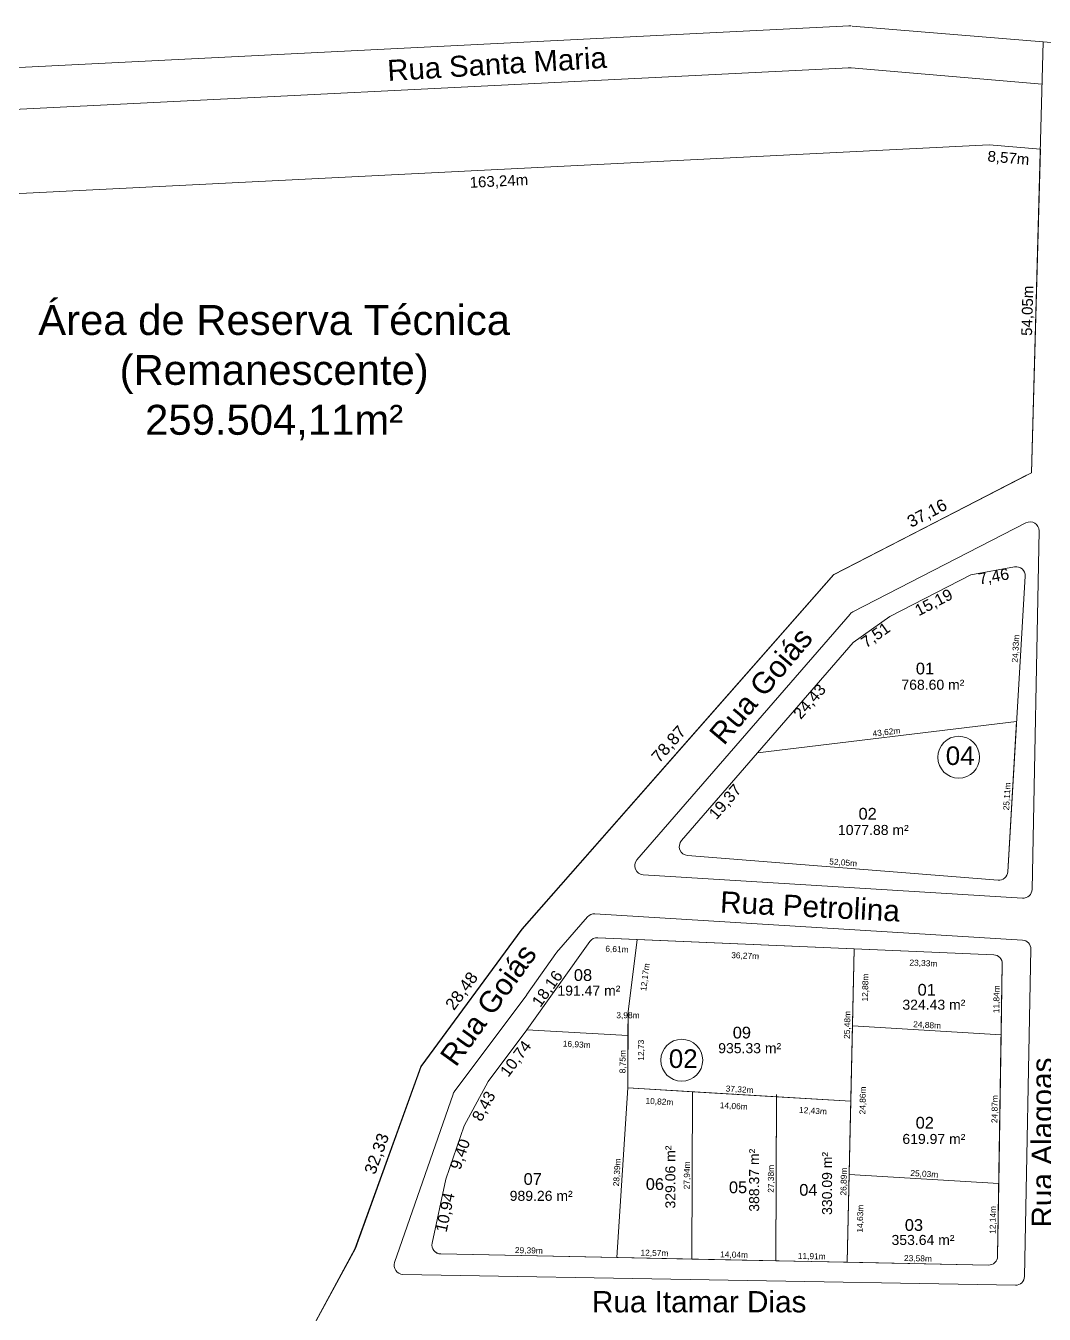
# Model space of a CAD drawing. Header units: metres. Extents: x 3808 to 8215, y 2374 to 6187.
# Drawn here: x 5060.9 to 5231, y 5631.2 to 5846.4 of the extents above; entities that cross this region are included whole.
import ezdxf
from ezdxf.enums import TextEntityAlignment as Align

# ---------------------------------------------------------------- set-up
doc = ezdxf.new("R2010")
doc.units = ezdxf.units.M
doc.linetypes.add('CONTINUO', pattern=[0])
for name, color, linetype in [('0 - Cotas', 7, 'Continuous'), ('0 - RUAS', 7, 'Continuous'), ('Areas Lotes', 1, 'Continuous'), ('Calçada', 8, 'Continuous'), ('COTAS', 7, 'Continuous'), ('Lote', 7, 'Continuous'), ('Nome das Ruas', 7, 'Continuous'), ('Nº Lote', 7, 'Continuous'), ('Nº. quadra', 7, 'Continuous'), ('PDF_REGIAO_POLILINHAS', 7, 'Continuous'), ('q', 9, 'CONTINUO'), ('quadras', 7, 'Continuous')]:
    doc.layers.add(name, color=color, linetype=linetype)
doc.layers.add('PDF_MEIO_FIO', color=7, linetype='Continuous', true_color=0xdd6e00)
doc.styles.add('Arial', font='arial.ttf')
doc.styles.add('PDF Arial', font='arial.ttf')
doc.styles.get("Standard").update_dxf_attribs({"font": 'arial.ttf'})
doc.dimstyles.new('Copy(2) of ISO-25', dxfattribs={"dimtxt": 1, "dimasz": 2.5, "dimexe": 1.25, "dimexo": 0.625, "dimgap": 0.2, "dimtad": 1, "dimtoh": 1, "dimlfac": 1, "dimzin": 1, "dimtxsty": 'Arial', "dimblk": 'NONE', "dimcen": 0, "dimse1": 1, "dimse2": 1, "dimsd1": 1, "dimsd2": 1, "dimclrt": 256, "dimaunit": 1, "dimadec": 3, "dimazin": 0, "dimtfac": 1, "dimtmove": 0, "dimatfit": 3, "dimldrblk": 'NONE', "dimfxl": 1, "dimtolj": 1, "dimtzin": 0, "dimarcsym": 0})
doc.dimstyles.new('COTA 2', dxfattribs={"dimtxt": 1.9, "dimasz": 2.5, "dimexe": 1.25, "dimexo": 0.625, "dimtad": 1, "dimlfac": 1, "dimzin": 1, "dimtxsty": 'Arial', "dimcen": 2.5, "dimse1": 1, "dimse2": 1, "dimsd1": 1, "dimsd2": 1, "dimclrt": 7, "dimadec": 0, "dimazin": 0, "dimtfac": 1, "dimtmove": 0, "dimatfit": 3, "dimfxl": 1, "dimtolj": 1, "dimtzin": 0, "dimarcsym": 0})
doc.dimstyles.new('COTAS CHACARAS', dxfattribs={"dimtxt": 1.8, "dimasz": 2.5, "dimexe": 1.25, "dimexo": 0.625, "dimgap": 0.2, "dimtad": 1, "dimtoh": 1, "dimzin": 1, "dimtxsty": 'PDF Arial', "dimblk": 'NONE', "dimcen": 2.5, "dimse1": 1, "dimse2": 1, "dimsd1": 1, "dimsd2": 1, "dimadec": 0, "dimazin": 0, "dimtfac": 1, "dimtmove": 0, "dimatfit": 3, "dimldrblk": 'NONE', "dimfxl": 1, "dimtolj": 1, "dimarcsym": 0})

# ---------------------------------------------------------------- blocks, each defined once
blk = doc.blocks.new('*D501')
at = {"layer": 'Defpoints', "color": 0, "linetype": 'Continuous', "transparency": 16777216}
for p in [(5198.09, 5639.89), (5198.09, 5639.89), (5221.67, 5639.41)]:
    blk.add_point(p, dxfattribs=at)
at = {"layer": 'COTAS', "linetype": 'Continuous', "lineweight": 5, "transparency": 16777216, "insert": (5209.89, 5640.45), "char_height": 1, "attachment_point": 5, "rotation": 358.8292, "style": 'Arial'}
blk.add_mtext('\\A1;23,58m', dxfattribs=at)
blk = doc.blocks.new('_None')
blk = doc.blocks.new('*D502')
at = {"layer": 'Defpoints', "color": 0, "linetype": 'Continuous', "transparency": 16777216}
for p in [(5186.18, 5640.13), (5186.18, 5640.13), (5198.09, 5639.89)]:
    blk.add_point(p, dxfattribs=at)
at = {"layer": 'COTAS', "linetype": 'Continuous', "lineweight": 5, "transparency": 16777216, "insert": (5192.15, 5640.81), "char_height": 1, "attachment_point": 5, "rotation": 358.8292, "style": 'Arial'}
blk.add_mtext('\\A1;11,91m', dxfattribs=at)
blk = doc.blocks.new('*D503')
at = {"layer": 'Defpoints', "color": 0, "linetype": 'Continuous', "transparency": 16777216}
for p in [(5172.14, 5640.42), (5172.14, 5640.42), (5186.18, 5640.13)]:
    blk.add_point(p, dxfattribs=at)
at = {"layer": 'COTAS', "linetype": 'Continuous', "lineweight": 5, "transparency": 16777216, "insert": (5179.18, 5641.07), "char_height": 1, "attachment_point": 5, "rotation": 358.8292, "style": 'Arial'}
blk.add_mtext('\\A1;14,04m', dxfattribs=at)
blk = doc.blocks.new('*D504')
at = {"layer": 'Defpoints', "color": 0, "linetype": 'Continuous', "transparency": 16777216}
for p in [(5159.58, 5640.67), (5159.58, 5640.67), (5172.14, 5640.42)]:
    blk.add_point(p, dxfattribs=at)
at = {"layer": 'COTAS', "linetype": 'Continuous', "lineweight": 5, "transparency": 16777216, "insert": (5165.88, 5641.35), "char_height": 1, "attachment_point": 5, "rotation": 358.8292, "style": 'Arial'}
blk.add_mtext('\\A1;12,57m', dxfattribs=at)
blk = doc.blocks.new('*D505')
at = {"layer": 'Defpoints', "color": 0, "linetype": 'Continuous', "transparency": 16777216}
for p in [(5130.19, 5641.27), (5130.19, 5641.27), (5159.58, 5640.67)]:
    blk.add_point(p, dxfattribs=at)
at = {"layer": 'COTAS', "linetype": 'Continuous', "lineweight": 5, "transparency": 16777216, "insert": (5144.9, 5641.78), "char_height": 1, "attachment_point": 5, "rotation": 358.8292, "style": 'Arial'}
blk.add_mtext('\\A1;29,39m', dxfattribs=at)
blk = doc.blocks.new('*D506')
at = {"layer": 'Defpoints', "color": 0, "linetype": 'Continuous', "transparency": 16777216}
for p in [(5131.02, 5653.79), (5133.94, 5653.17), (5128.75, 5643.09)]:
    blk.add_point(p, dxfattribs=at)
at = {"layer": 'COTAS', "color": 7, "linetype": 'Continuous', "lineweight": 5, "transparency": 16777216, "insert": (5131.08, 5648.18), "char_height": 1.9, "attachment_point": 5, "rotation": 78.0464, "style": 'Arial'}
blk.add_mtext('\\A1;10,94', dxfattribs=at)
blk = doc.blocks.new('*D507')
at = {"layer": 'Defpoints', "color": 0, "linetype": 'Continuous', "transparency": 16777216}
for p in [(5134.1, 5662.67), (5136.77, 5661.74), (5131.02, 5653.79)]:
    blk.add_point(p, dxfattribs=at)
at = {"layer": 'COTAS', "color": 7, "linetype": 'Continuous', "lineweight": 5, "transparency": 16777216, "insert": (5133.56, 5657.88), "char_height": 1.9, "attachment_point": 5, "rotation": 70.8482, "style": 'Arial'}
blk.add_mtext('\\A1;9,40', dxfattribs=at)
blk = doc.blocks.new('*D508')
at = {"layer": 'Defpoints', "color": 0, "linetype": 'Continuous', "transparency": 16777216}
for p in [(5138.59, 5670.09), (5141.06, 5668.75), (5134.58, 5662.67)]:
    blk.add_point(p, dxfattribs=at)
at = {"layer": 'COTAS', "color": 7, "linetype": 'Continuous', "lineweight": 5, "transparency": 16777216, "insert": (5137.5, 5665.88), "char_height": 1.9, "attachment_point": 5, "rotation": 61.6042, "style": 'Arial'}
blk.add_mtext('\\A1;8,43', dxfattribs=at)
blk = doc.blocks.new('*D509')
at = {"layer": 'Defpoints', "color": 0, "linetype": 'Continuous', "transparency": 16777216}
for p in [(5145.26, 5678.68), (5147.46, 5677.04), (5138.83, 5670.09)]:
    blk.add_point(p, dxfattribs=at)
at = {"layer": 'COTAS', "color": 7, "linetype": 'Continuous', "lineweight": 5, "transparency": 16777216, "insert": (5142.83, 5673.8), "char_height": 1.9, "attachment_point": 5, "rotation": 53.1936, "style": 'Arial'}
blk.add_mtext('\\A1;10,74', dxfattribs=at)
blk = doc.blocks.new('*D510')
at = {"layer": 'Defpoints', "color": 0, "linetype": 'Continuous', "transparency": 16777216}
for p in [(5144.55, 5678.68), (5161.45, 5677.75), (5161.3, 5674.93)]:
    blk.add_point(p, dxfattribs=at)
at = {"layer": 'COTAS', "linetype": 'Continuous', "lineweight": 5, "transparency": 16777216, "insert": (5152.89, 5676.19), "char_height": 1, "attachment_point": 5, "rotation": 356.8457, "style": 'Arial'}
blk.add_mtext('\\A1;16,93m', dxfattribs=at)
blk = doc.blocks.new('*D511')
at = {"layer": 'Defpoints', "color": 0, "linetype": 'Continuous', "transparency": 16777216}
for p in [(5161.45, 5677.75), (5161.43, 5669), (5161.43, 5669)]:
    blk.add_point(p, dxfattribs=at)
at = {"layer": 'COTAS', "linetype": 'Continuous', "lineweight": 5, "transparency": 16777216, "insert": (5160.64, 5673.38), "char_height": 1, "attachment_point": 5, "rotation": 89.8225, "style": 'Arial'}
blk.add_mtext('\\A1;8,75m', dxfattribs=at)
blk = doc.blocks.new('*D512')
at = {"layer": 'Defpoints', "color": 0, "linetype": 'Continuous', "transparency": 16777216}
for p in [(5161.43, 5669), (5159.58, 5640.67), (5159.58, 5640.67)]:
    blk.add_point(p, dxfattribs=at)
at = {"layer": 'COTAS', "linetype": 'Continuous', "lineweight": 5, "transparency": 16777216, "insert": (5159.7, 5654.89), "char_height": 1, "attachment_point": 5, "rotation": 86.2622, "style": 'Arial'}
blk.add_mtext('\\A1;28,39m', dxfattribs=at)
blk = doc.blocks.new('*D513')
at = {"layer": 'Defpoints', "color": 0, "linetype": 'Continuous', "transparency": 16777216}
for p in [(5161.52, 5677.3), (5164.52, 5677.29), (5161.51, 5673.32)]:
    blk.add_point(p, dxfattribs=at)
at = {"layer": 'COTAS', "linetype": 'Continuous', "lineweight": 5, "transparency": 16777216, "insert": (5163.72, 5675.3), "char_height": 1, "attachment_point": 5, "rotation": 89.8225, "style": 'Arial'}
blk.add_mtext('\\A1;12,73', dxfattribs=at)
blk = doc.blocks.new('*D514')
at = {"layer": 'Defpoints', "color": 0, "linetype": 'Continuous', "transparency": 16777216}
for p in [(5163, 5693.81), (5165.95, 5693.43), (5161.47, 5681.73)]:
    blk.add_point(p, dxfattribs=at)
at = {"layer": 'COTAS', "linetype": 'Continuous', "lineweight": 5, "transparency": 16777216, "insert": (5164.39, 5687.5), "char_height": 1, "attachment_point": 5, "rotation": 82.7526, "style": 'Arial'}
blk.add_mtext('\\A1;12,17m', dxfattribs=at)
blk = doc.blocks.new('*D515')
at = {"layer": 'Defpoints', "color": 0, "linetype": 'Continuous', "transparency": 16777216}
for p in [(5152.6, 5693.46), (5154.83, 5691.86), (5142.04, 5678.68)]:
    blk.add_point(p, dxfattribs=at)
at = {"layer": 'COTAS', "color": 7, "linetype": 'Continuous', "lineweight": 5, "transparency": 16777216, "insert": (5148.12, 5685.5), "char_height": 1.9, "attachment_point": 5, "rotation": 54.4461, "style": 'Arial'}
blk.add_mtext('\\A1;18,16', dxfattribs=at)
blk = doc.blocks.new('*D516')
at = {"layer": 'Defpoints', "color": 0, "linetype": 'Continuous', "transparency": 16777216}
for p in [(5156.4, 5694.09), (5163, 5693.81), (5162.89, 5691.15)]:
    blk.add_point(p, dxfattribs=at)
at = {"layer": 'Lote', "linetype": 'Continuous', "lineweight": 5, "transparency": 16777216, "insert": (5159.62, 5692.1), "char_height": 1, "attachment_point": 5, "rotation": 357.5294, "style": 'Arial'}
blk.add_mtext('\\A1;6,61m', dxfattribs=at)
blk = doc.blocks.new('*D517')
at = {"layer": 'Defpoints', "color": 0, "linetype": 'Continuous', "transparency": 16777216}
for p in [(5163, 5693.81), (5199.24, 5692.25), (5199.11, 5689.42)]:
    blk.add_point(p, dxfattribs=at)
at = {"layer": 'COTAS', "linetype": 'Continuous', "lineweight": 5, "transparency": 16777216, "insert": (5181.03, 5691), "char_height": 1, "attachment_point": 5, "rotation": 357.5294, "style": 'Arial'}
blk.add_mtext('\\A1;36,27m', dxfattribs=at)
blk = doc.blocks.new('*D518')
at = {"layer": 'Defpoints', "color": 0, "linetype": 'Continuous', "transparency": 16777216}
for p in [(5199.24, 5692.25), (5222.55, 5691.24), (5222.43, 5688.45)]:
    blk.add_point(p, dxfattribs=at)
at = {"layer": 'COTAS', "linetype": 'Continuous', "lineweight": 5, "transparency": 16777216, "insert": (5210.8, 5689.76), "char_height": 1, "attachment_point": 5, "rotation": 357.5294, "style": 'Arial'}
blk.add_mtext('\\A1;23,33m', dxfattribs=at)
blk = doc.blocks.new('*D519')
at = {"layer": 'Defpoints', "color": 0, "linetype": 'Continuous', "transparency": 16777216}
for p in [(5223.98, 5689.72), (5223.79, 5677.88), (5223.79, 5677.88)]:
    blk.add_point(p, dxfattribs=at)
at = {"layer": 'COTAS', "linetype": 'Continuous', "lineweight": 5, "transparency": 16777216, "insert": (5223.09, 5683.81), "char_height": 1, "attachment_point": 5, "rotation": 89.0801, "style": 'Arial'}
blk.add_mtext('\\A1;11,84m', dxfattribs=at)
blk = doc.blocks.new('*D520')
at = {"layer": 'Defpoints', "color": 0, "linetype": 'Continuous', "transparency": 16777216}
for p in [(5223.79, 5677.88), (5223.39, 5653.02), (5223.39, 5653.02)]:
    blk.add_point(p, dxfattribs=at)
at = {"layer": 'COTAS', "linetype": 'Continuous', "lineweight": 5, "transparency": 16777216, "insert": (5222.79, 5665.46), "char_height": 1, "attachment_point": 5, "rotation": 89.0801, "style": 'Arial'}
blk.add_mtext('\\A1;24,87m', dxfattribs=at)
blk = doc.blocks.new('*D521')
at = {"layer": 'Defpoints', "color": 0, "linetype": 'Continuous', "transparency": 16777216}
for p in [(5223.39, 5653.02), (5223.2, 5640.88), (5223.2, 5640.88)]:
    blk.add_point(p, dxfattribs=at)
at = {"layer": 'COTAS', "linetype": 'Continuous', "lineweight": 5, "transparency": 16777216, "insert": (5222.49, 5646.96), "char_height": 1, "attachment_point": 5, "rotation": 89.0801, "style": 'Arial'}
blk.add_mtext('\\A1;12,14m', dxfattribs=at)
blk = doc.blocks.new('*D522')
at = {"layer": 'Defpoints', "color": 0, "linetype": 'Continuous', "transparency": 16777216}
for p in [(5198.41, 5654.52), (5198.41, 5654.52), (5223.39, 5653.02)]:
    blk.add_point(p, dxfattribs=at)
at = {"layer": 'COTAS', "linetype": 'Continuous', "lineweight": 5, "transparency": 16777216, "insert": (5210.95, 5654.57), "char_height": 1, "attachment_point": 5, "rotation": 356.5704, "style": 'Arial'}
blk.add_mtext('\\A1;25,03m', dxfattribs=at)
blk = doc.blocks.new('*D523')
at = {"layer": 'Defpoints', "color": 0, "linetype": 'Continuous', "transparency": 16777216}
for p in [(5198.95, 5679.37), (5198.95, 5679.37), (5223.79, 5677.88)]:
    blk.add_point(p, dxfattribs=at)
at = {"layer": 'COTAS', "linetype": 'Continuous', "lineweight": 5, "transparency": 16777216, "insert": (5211.42, 5679.43), "char_height": 1, "attachment_point": 5, "rotation": 356.5704, "style": 'Arial'}
blk.add_mtext('\\A1;24,88m', dxfattribs=at)
blk = doc.blocks.new('*D524')
at = {"layer": 'Defpoints', "color": 0, "linetype": 'Continuous', "transparency": 16777216}
for p in [(5199.24, 5692.25), (5199.24, 5692.25), (5198.68, 5666.77)]:
    blk.add_point(p, dxfattribs=at)
at = {"layer": 'COTAS', "linetype": 'Continuous', "lineweight": 5, "transparency": 16777216, "insert": (5198.16, 5679.52), "char_height": 1, "attachment_point": 5, "rotation": 88.7466, "style": 'Arial'}
blk.add_mtext('\\A1;25,48m', dxfattribs=at)
blk = doc.blocks.new('*D525')
at = {"layer": 'Defpoints', "color": 0, "linetype": 'Continuous', "transparency": 16777216}
for p in [(5199.24, 5692.25), (5198.95, 5679.37), (5201.83, 5679.31)]:
    blk.add_point(p, dxfattribs=at)
at = {"layer": 'COTAS', "linetype": 'Continuous', "lineweight": 5, "transparency": 16777216, "insert": (5201.17, 5685.76), "char_height": 1, "attachment_point": 5, "rotation": 88.7466, "style": 'Arial'}
blk.add_mtext('\\A1;12,88m', dxfattribs=at)
blk = doc.blocks.new('*D526')
at = {"layer": 'Defpoints', "color": 0, "linetype": 'Continuous', "transparency": 16777216}
for p in [(5198.95, 5679.37), (5198.41, 5654.52), (5201.28, 5654.45)]:
    blk.add_point(p, dxfattribs=at)
at = {"layer": 'COTAS', "linetype": 'Continuous', "lineweight": 5, "transparency": 16777216, "insert": (5200.75, 5666.9), "char_height": 1, "attachment_point": 5, "rotation": 88.7466, "style": 'Arial'}
blk.add_mtext('\\A1;24,86m', dxfattribs=at)
blk = doc.blocks.new('*D527')
at = {"layer": 'Defpoints', "color": 0, "linetype": 'Continuous', "transparency": 16777216}
for p in [(5198.41, 5654.52), (5198.09, 5639.89), (5200.96, 5639.82)]:
    blk.add_point(p, dxfattribs=at)
at = {"layer": 'COTAS', "linetype": 'Continuous', "lineweight": 5, "transparency": 16777216, "insert": (5200.32, 5647.16), "char_height": 1, "attachment_point": 5, "rotation": 88.7466, "style": 'Arial'}
blk.add_mtext('\\A1;14,63m', dxfattribs=at)
blk = doc.blocks.new('*D528')
at = {"layer": 'Defpoints', "color": 0, "linetype": 'Continuous', "transparency": 16777216}
for p in [(5161.43, 5669), (5161.43, 5669), (5198.68, 5666.77)]:
    blk.add_point(p, dxfattribs=at)
at = {"layer": 'COTAS', "linetype": 'Continuous', "lineweight": 5, "transparency": 16777216, "insert": (5180.1, 5668.68), "char_height": 1, "attachment_point": 5, "rotation": 356.5704, "style": 'Arial'}
blk.add_mtext('\\A1;37,32m', dxfattribs=at)
blk = doc.blocks.new('*D529')
at = {"layer": 'Defpoints', "color": 0, "linetype": 'Continuous', "transparency": 16777216}
for p in [(5172.23, 5668.35), (5172.14, 5640.42), (5172.14, 5640.42)]:
    blk.add_point(p, dxfattribs=at)
at = {"layer": 'COTAS', "linetype": 'Continuous', "lineweight": 5, "transparency": 16777216, "insert": (5171.38, 5654.39), "char_height": 1, "attachment_point": 5, "rotation": 89.8267, "style": 'Arial'}
blk.add_mtext('\\A1;27,94m', dxfattribs=at)
blk = doc.blocks.new('*D530')
at = {"layer": 'Defpoints', "color": 0, "linetype": 'Continuous', "transparency": 16777216}
for p in [(5186.26, 5667.51), (5186.18, 5640.13), (5186.18, 5640.13)]:
    blk.add_point(p, dxfattribs=at)
at = {"layer": 'COTAS', "linetype": 'Continuous', "lineweight": 5, "transparency": 16777216, "insert": (5185.42, 5653.82), "char_height": 1, "attachment_point": 5, "rotation": 89.8267, "style": 'Arial'}
blk.add_mtext('\\A1;27,38m', dxfattribs=at)
blk = doc.blocks.new('*D531')
at = {"layer": 'Defpoints', "color": 0, "linetype": 'Continuous', "transparency": 16777216}
for p in [(5198.68, 5666.77), (5198.09, 5639.89), (5198.09, 5639.89)]:
    blk.add_point(p, dxfattribs=at)
at = {"layer": 'COTAS', "linetype": 'Continuous', "lineweight": 5, "transparency": 16777216, "insert": (5197.58, 5653.35), "char_height": 1, "attachment_point": 5, "rotation": 88.7466, "style": 'Arial'}
blk.add_mtext('\\A1;26,89m', dxfattribs=at)
blk = doc.blocks.new('*D532')
at = {"layer": 'Defpoints', "color": 0, "linetype": 'Continuous', "transparency": 16777216}
for p in [(5161.43, 5669), (5172.23, 5668.35), (5172.06, 5665.52)]:
    blk.add_point(p, dxfattribs=at)
at = {"layer": 'COTAS', "linetype": 'Continuous', "lineweight": 5, "transparency": 16777216, "insert": (5166.71, 5666.64), "char_height": 1, "attachment_point": 5, "rotation": 356.5704, "style": 'Arial'}
blk.add_mtext('\\A1;10,82m', dxfattribs=at)
blk = doc.blocks.new('*D533')
at = {"layer": 'Defpoints', "color": 0, "linetype": 'Continuous', "transparency": 16777216}
for p in [(5172.23, 5668.35), (5186.26, 5667.51), (5186.1, 5664.68)]:
    blk.add_point(p, dxfattribs=at)
at = {"layer": 'COTAS', "linetype": 'Continuous', "lineweight": 5, "transparency": 16777216, "insert": (5179.12, 5665.9), "char_height": 1, "attachment_point": 5, "rotation": 356.5704, "style": 'Arial'}
blk.add_mtext('\\A1;14,06m', dxfattribs=at)
blk = doc.blocks.new('*D534')
at = {"layer": 'Defpoints', "color": 0, "linetype": 'Continuous', "transparency": 16777216}
for p in [(5186.26, 5667.51), (5198.68, 5666.77), (5198.51, 5663.93)]:
    blk.add_point(p, dxfattribs=at)
at = {"layer": 'COTAS', "linetype": 'Continuous', "lineweight": 5, "transparency": 16777216, "insert": (5192.35, 5665.11), "char_height": 1, "attachment_point": 5, "rotation": 356.5704, "style": 'Arial'}
blk.add_mtext('\\A1;12,43m', dxfattribs=at)
blk = doc.blocks.new('*D535')
at = {"layer": 'Defpoints', "color": 0, "linetype": 'Continuous', "transparency": 16777216}
for p in [(5171.4, 5707.84), (5223.28, 5703.71), (5223.28, 5703.71)]:
    blk.add_point(p, dxfattribs=at)
at = {"layer": 'COTAS', "linetype": 'Continuous', "lineweight": 5, "transparency": 16777216, "insert": (5197.4, 5706.57), "char_height": 1, "attachment_point": 5, "rotation": 355.4445, "style": 'Arial'}
blk.add_mtext('\\A1;52,05m', dxfattribs=at)
blk = doc.blocks.new('*D536')
at = {"layer": 'Defpoints', "color": 0, "linetype": 'Continuous', "transparency": 16777216}
for p in [(5226.38, 5730.18), (5226.38, 5730.18), (5224.9, 5705.11)]:
    blk.add_point(p, dxfattribs=at)
at = {"layer": 'COTAS', "linetype": 'Continuous', "lineweight": 5, "transparency": 16777216, "insert": (5224.84, 5717.69), "char_height": 1, "attachment_point": 5, "rotation": 86.6275, "style": 'Arial'}
blk.add_mtext('\\A1;25,11m', dxfattribs=at)
blk = doc.blocks.new('*D537')
at = {"layer": 'Defpoints', "color": 0, "linetype": 'Continuous', "transparency": 16777216}
for p in [(5227.81, 5754.47), (5226.38, 5730.18), (5226.38, 5730.18)]:
    blk.add_point(p, dxfattribs=at)
at = {"layer": 'COTAS', "linetype": 'Continuous', "lineweight": 5, "transparency": 16777216, "insert": (5226.29, 5742.37), "char_height": 1, "attachment_point": 5, "rotation": 86.6275, "style": 'Arial'}
blk.add_mtext('\\A1;24,33m', dxfattribs=at)
blk = doc.blocks.new('*D538')
at = {"layer": 'Defpoints', "color": 0, "linetype": 'Continuous', "transparency": 16777216}
for p in [(5226.04, 5756.04), (5218.7, 5754.71), (5219.21, 5751.89)]:
    blk.add_point(p, dxfattribs=at)
at = {"layer": 'COTAS', "color": 7, "linetype": 'Continuous', "lineweight": 5, "transparency": 16777216, "insert": (5222.57, 5754.29), "char_height": 1.9, "attachment_point": 5, "rotation": 10.2284, "style": 'Arial'}
blk.add_mtext('\\A1;7,46', dxfattribs=at)
blk = doc.blocks.new('*D539')
at = {"layer": 'Defpoints', "color": 0, "linetype": 'Continuous', "transparency": 16777216}
for p in [(5218.7, 5754.71), (5205.2, 5747.76), (5206.66, 5744.93)]:
    blk.add_point(p, dxfattribs=at)
at = {"layer": 'COTAS', "color": 7, "linetype": 'Continuous', "lineweight": 5, "transparency": 16777216, "insert": (5212.6, 5749.97), "char_height": 1.9, "attachment_point": 5, "rotation": 27.2292, "style": 'Arial'}
blk.add_mtext('\\A1;15,19', dxfattribs=at)
blk = doc.blocks.new('*D540')
at = {"layer": 'Defpoints', "color": 0, "linetype": 'Continuous', "transparency": 16777216}
for p in [(5205.2, 5747.76), (5206.98, 5745.25), (5199.07, 5743.42)]:
    blk.add_point(p, dxfattribs=at)
at = {"layer": 'q', "color": 7, "linetype": 'Continuous', "lineweight": 5, "transparency": 16777216, "insert": (5202.9, 5744.52), "char_height": 1.9, "attachment_point": 5, "rotation": 35.3534, "style": 'Arial'}
blk.add_mtext('\\A1;7,51', dxfattribs=at)
blk = doc.blocks.new('*D541')
at = {"layer": 'Defpoints', "color": 0, "linetype": 'Continuous', "transparency": 16777216}
for p in [(5199.07, 5743.42), (5183.07, 5724.95), (5185.25, 5723.07)]:
    blk.add_point(p, dxfattribs=at)
at = {"layer": 'q', "color": 7, "linetype": 'Continuous', "lineweight": 5, "transparency": 16777216, "insert": (5191.91, 5733.46), "char_height": 1.9, "attachment_point": 5, "rotation": 49.0839, "style": 'Arial'}
blk.add_mtext('\\A1;24,43', dxfattribs=at)
blk = doc.blocks.new('*D542')
at = {"layer": 'Defpoints', "color": 0, "linetype": 'Continuous', "transparency": 16777216}
for p in [(5183.07, 5724.95), (5170.39, 5710.32), (5172.8, 5708.23)]:
    blk.add_point(p, dxfattribs=at)
at = {"layer": 'COTAS', "color": 7, "linetype": 'Continuous', "lineweight": 5, "transparency": 16777216, "insert": (5177.81, 5716.7), "char_height": 1.9, "attachment_point": 5, "rotation": 49.0839, "style": 'Arial'}
blk.add_mtext('\\A1;19,37', dxfattribs=at)
blk = doc.blocks.new('*D543')
at = {"layer": 'Defpoints', "color": 0, "linetype": 'Continuous', "transparency": 16777216}
for p in [(5226.38, 5730.18), (5226.38, 5730.18), (5183.07, 5724.95)]:
    blk.add_point(p, dxfattribs=at)
at = {"layer": 'COTAS', "linetype": 'Continuous', "lineweight": 5, "transparency": 16777216, "insert": (5204.63, 5728.36), "char_height": 1, "attachment_point": 5, "rotation": 6.8843, "style": 'Arial'}
blk.add_mtext('\\A1;43,62m', dxfattribs=at)
blk = doc.blocks.new('*D7821')
at = {"layer": 'Defpoints', "color": 0, "linetype": 'Continuous', "transparency": 16777216}
for p in [(5163.57, 5692.66), (5164.02, 5692.66), (5164.01, 5688.68)]:
    blk.add_point(p, dxfattribs=at)
at = {"layer": 'COTAS', "linetype": 'Continuous', "lineweight": 5, "transparency": 16777216, "insert": (5161.46, 5681.05), "char_height": 1, "attachment_point": 5, "style": 'Arial'}
blk.add_mtext('\\A1;3,98m', dxfattribs=at)
blk = doc.blocks.new('*D7875')
at = {"layer": 'Defpoints', "color": 0, "linetype": 'Continuous', "transparency": 16777216}
for p in [(5115.86, 5642.15), (5115.86, 5642.15), (5097.72, 5608.7)]:
    blk.add_point(p, dxfattribs=at)
at = {"layer": 'Calçada', "color": 7, "linetype": 'Continuous', "lineweight": 5, "transparency": 16777216, "insert": (5105.18, 5626.29), "char_height": 2, "attachment_point": 5, "rotation": 61.526, "style": 'Arial'}
blk.add_mtext('\\A1;38,06', dxfattribs=at)
blk = doc.blocks.new('*D7876')
at = {"layer": 'Defpoints', "color": 0, "linetype": 'Continuous', "transparency": 16777216}
for p in [(5126.85, 5672.55), (5126.85, 5672.55), (5115.86, 5642.15)]:
    blk.add_point(p, dxfattribs=at)
at = {"layer": 'Calçada', "color": 7, "linetype": 'Continuous', "lineweight": 5, "transparency": 16777216, "insert": (5119.64, 5657.97), "char_height": 2, "attachment_point": 5, "rotation": 70.1386, "style": 'Arial'}
blk.add_mtext('\\A1;32,33', dxfattribs=at)
blk = doc.blocks.new('*D7877')
at = {"layer": 'Defpoints', "color": 0, "linetype": 'Continuous', "transparency": 16777216}
for p in [(5143.71, 5695.5), (5143.71, 5695.5), (5126.85, 5672.55)]:
    blk.add_point(p, dxfattribs=at)
at = {"layer": 'Calçada', "color": 7, "linetype": 'Continuous', "lineweight": 5, "transparency": 16777216, "insert": (5133.8, 5685.11), "char_height": 2, "attachment_point": 5, "rotation": 53.6916, "style": 'Arial'}
blk.add_mtext('\\A1;28,48', dxfattribs=at)
blk = doc.blocks.new('*D7878')
at = {"layer": 'Defpoints', "color": 0, "linetype": 'Continuous', "transparency": 16777216}
for p in [(5195.79, 5754.73), (5195.79, 5754.73), (5143.71, 5695.5)]:
    blk.add_point(p, dxfattribs=at)
at = {"layer": 'Calçada', "color": 7, "linetype": 'Continuous', "lineweight": 5, "transparency": 16777216, "insert": (5168.38, 5726.32), "char_height": 2, "attachment_point": 5, "rotation": 48.6718, "style": 'Arial'}
blk.add_mtext('\\A1;78,87', dxfattribs=at)
blk = doc.blocks.new('*D7879')
at = {"layer": 'Defpoints', "color": 0, "linetype": 'Continuous', "transparency": 16777216}
for p in [(5228.83, 5771.73), (5228.83, 5771.73), (5195.79, 5754.73)]:
    blk.add_point(p, dxfattribs=at)
at = {"layer": 'Calçada', "color": 7, "linetype": 'Continuous', "lineweight": 5, "transparency": 16777216, "insert": (5211.48, 5764.86), "char_height": 2, "attachment_point": 5, "rotation": 27.2292, "style": 'Arial'}
blk.add_mtext('\\A1;37,16', dxfattribs=at)
blk = doc.blocks.new('*D10077')
at = {"layer": 'Defpoints', "color": 0, "transparency": 16777216}
for p in [(5221.81, 5826.53), (5221.98, 5823.15), (5058.78, 5818.37)]:
    blk.add_point(p, dxfattribs=at)
at = {"layer": '0 - Cotas', "color": 0, "lineweight": 5, "transparency": 16777216, "insert": (5139.91, 5820.32), "char_height": 1.8, "attachment_point": 5, "rotation": 2.8671, "style": 'PDF Arial'}
blk.add_mtext('\\A1;163,24m', dxfattribs=at)
blk = doc.blocks.new('*D10078')
at = {"layer": 'Defpoints', "color": 0, "transparency": 16777216}
for p in [(5221.81, 5826.53), (5230.35, 5825.79), (5230.06, 5822.46)]:
    blk.add_point(p, dxfattribs=at)
at = {"layer": '0 - Cotas', "color": 0, "lineweight": 5, "transparency": 16777216, "insert": (5225, 5824.19), "char_height": 1.8, "attachment_point": 5, "rotation": 355.0303, "style": 'PDF Arial'}
blk.add_mtext('\\A1;8,57m', dxfattribs=at)
blk = doc.blocks.new('*D10079')
at = {"layer": 'Defpoints', "color": 0, "transparency": 16777216}
for p in [(5230.35, 5825.79), (5228.86, 5771.77), (5228.86, 5771.77)]:
    blk.add_point(p, dxfattribs=at)
at = {"layer": '0 - Cotas', "color": 0, "lineweight": 5, "transparency": 16777216, "insert": (5228.32, 5798.81), "char_height": 1.8, "attachment_point": 5, "rotation": 88.426, "style": 'PDF Arial'}
blk.add_mtext('\\A1;54,05m', dxfattribs=at)

msp = doc.modelspace()

# ---------------------------------------------------------------- linework, layer by layer
at = {"layer": 'Calçada', "linetype": 'Continuous', "lineweight": 5}
for p, q in [((5228.832, 5771.732), (5230.822, 5843.711)), ((5195.793, 5754.73), (5228.832, 5771.732)), ((5195.793, 5754.73), (5228.042, 5771.325)), ((5198.996, 5748.506), (5227.933, 5763.396)), ((5230.119, 5762.033), (5228.95, 5702.171)), ((5143.708, 5695.502), (5195.793, 5754.73)), ((5162.948, 5707.079), (5198.549, 5748.155)), ((5163.989, 5704.6), (5227.358, 5700.703)), ((5149.528, 5691.596), (5154.704, 5697.567)), ((5155.929, 5698.082), (5227.347, 5693.691)), ((5126.846, 5672.554), (5143.708, 5695.502)), ((5149.435, 5691.476), (5144.588, 5684.583)), ((5228.754, 5692.164), (5227.687, 5637.517)), ((5144.562, 5684.547), (5132.45, 5668.36)), ((5126.846, 5672.554), (5115.863, 5642.15)), ((5115.863, 5642.15), (5126.846, 5672.554)), ((5132.234, 5667.954), (5122.475, 5639.854)), ((5097.719, 5608.697), (5115.863, 5642.15)), ((5123.866, 5637.862), (5226.161, 5636.047))]:
    msp.add_line(p, q, dxfattribs=at)
for centre, start, end in [((5228.619, 5762.063), 358.88114, 117.22918), ((5199.682, 5747.172), 117.22918, 139.08391), ((5164.081, 5706.097), 139.08391, 266.48143), ((5227.45, 5702.201), 266.48143, 358.88114), ((5155.837, 5696.585), 86.48143, 139.08391), ((5227.255, 5692.194), 358.88114, 86.48143), ((5150.662, 5690.614), 139.08391, 144.89318), ((5143.361, 5685.446), 323.19361, 324.89318), ((5133.651, 5667.461), 143.19361, 160.84819), ((5123.892, 5639.362), 160.84819, 268.98328), ((5226.187, 5637.546), 268.98328, 358.88114)]:
    msp.add_arc(centre, 1.5, start, end, dxfattribs=at)
at = {"layer": 'Lote', "lineweight": 5}
for p, q in [((5226.375, 5730.183), (5183.072, 5724.955)), ((5161.467, 5681.735), (5163.003, 5693.809)), ((5198.089, 5639.887), (5199.235, 5692.246)), ((5161.428, 5669.001), (5161.467, 5681.735)), ((5161.455, 5677.753), (5144.547, 5678.685)), ((5198.953, 5679.37), (5223.791, 5677.882)), ((5159.577, 5640.674), (5161.428, 5669.001)), ((5161.428, 5669.001), (5198.678, 5666.769)), ((5172.142, 5640.417), (5172.226, 5668.354)), ((5186.182, 5640.13), (5186.266, 5667.902)), ((5198.41, 5654.515), (5223.392, 5653.018))]:
    msp.add_line(p, q, dxfattribs=at)
at = {"layer": 'Lote', "linetype": 'Continuous', "lineweight": 5}
for p, q in [((5222.546, 5691.24), (5156.398, 5694.094)), ((5163.003, 5693.809), (5156.398, 5694.094)), ((5161.467, 5681.735), (5163.003, 5693.809)), ((5161.455, 5677.753), (5161.467, 5681.735)), ((5144.547, 5678.685), (5161.455, 5677.753))]:
    msp.add_line(p, q, dxfattribs=at)
at = {"layer": 'Lote', "linetype": 'Continuous', "lineweight": 5, "flags": 128}
for points in [[(5223.281, 5703.706, 0.4202742), (5224.898, 5705.113), (5226.375, 5730.183), (5183.072, 5724.955), (5170.386, 5710.317, 0.614967), (5171.4, 5707.84)], [(5199.235, 5692.246), (5198.953, 5679.37), (5223.791, 5677.882), (5223.981, 5689.717, 0.4063089), (5222.546, 5691.24)], [(5161.428, 5669.001), (5161.455, 5677.753), (5144.547, 5678.685), (5138.115, 5670.088), (5134.104, 5662.67), (5131.02, 5653.787), (5128.754, 5643.085, 0.4704729), (5130.191, 5641.275), (5159.577, 5640.674)], [(5198.41, 5654.515), (5198.089, 5639.887), (5221.667, 5639.405, 0.4154964), (5223.197, 5640.881), (5223.392, 5653.018)]]:
    msp.add_lwpolyline(points, format="xyb", close=True, dxfattribs=at)
for points in [[(5198.678, 5666.769), (5199.235, 5692.246), (5163.003, 5693.809), (5161.467, 5681.735), (5161.428, 5669.001)], [(5198.41, 5654.515), (5223.392, 5653.018), (5223.791, 5677.882), (5198.953, 5679.37)], [(5159.577, 5640.674), (5172.142, 5640.417), (5172.226, 5668.354), (5161.428, 5669.001)], [(5186.265, 5667.513), (5172.226, 5668.354), (5172.142, 5640.417), (5186.182, 5640.13)], [(5186.182, 5640.13), (5198.089, 5639.887), (5198.678, 5666.769), (5186.265, 5667.513)]]:
    msp.add_lwpolyline(points, close=True, dxfattribs=at)
at = {"layer": 'Lote', "linetype": 'Continuous', "lineweight": 5}
msp.add_arc((5156.333, 5692.596), 1.5, 87.52943, 144.89318, dxfattribs=at)
msp.add_arc((5156.333, 5692.596), 1.5, 87.52943, 144.89318, dxfattribs=at)
at = {"layer": 'Nº. quadra', "lineweight": 5}
for centre in [(5216.701, 5724.237), (5170.441, 5673.632)]:
    msp.add_circle(centre, 3.496, dxfattribs=at)
at = {"layer": 'PDF_MEIO_FIO', "lineweight": 5}
for points in [[(5037.464, 5838.356), (5198.481, 5846.415)], [(5198.905, 5846.362), (5230.822, 5843.711)], [(5035.343, 5831.252), (5198.375, 5839.363)], [(5198.746, 5839.363), (5230.663, 5836.66)]]:
    msp.add_lwpolyline(points, dxfattribs=at)
for centre in [(5198.613, 5843.404), (5198.507, 5836.406)]:
    msp.add_arc(centre, 3.011, 87.15954, 94.7941, dxfattribs=at)
at = {"layer": 'PDF_REGIAO_POLILINHAS', "lineweight": 5}
msp.add_lwpolyline([(4727.2, 5767.046), (4786.104, 5746.104), (4870.191, 5676.279), (4905.819, 5674.529), (4930.049, 5674.9), (4934.449, 5725.851), (4954.915, 5745.15), (4977.712, 5754.799), (5015.143, 5770.705), (5036.351, 5803.364), (5058.778, 5818.368), (5221.809, 5826.533), (5230.345, 5825.791), (5228.861, 5771.765), (5195.83, 5754.746), (5143.766, 5695.525), (5126.906, 5672.568), (5115.931, 5642.188), (5097.746, 5608.733)], dxfattribs=at)
at = {"layer": 'q', "linetype": 'Continuous', "lineweight": 5}
for p, q in [((5230.791, 5843.714), (5437.488, 5828.597)), ((5199.073, 5743.416), (5205.199, 5747.762)), ((5170.386, 5710.317), (5199.073, 5743.416)), ((5144.547, 5678.685), (5155.106, 5693.458))]:
    msp.add_line(p, q, dxfattribs=at)
at = {"layer": 'quadras', "lineweight": 5}
for p, q in [((5218.705, 5754.712), (5226.043, 5756.036)), ((5205.199, 5747.762), (5218.705, 5754.712)), ((5227.806, 5754.471), (5224.898, 5705.113)), ((5223.281, 5703.706), (5171.4, 5707.84)), ((5223.197, 5640.881), (5223.981, 5689.717)), ((5144.547, 5678.685), (5138.115, 5670.088)), ((5138.115, 5670.088), (5134.104, 5662.67)), ((5134.104, 5662.67), (5131.02, 5653.787)), ((5131.02, 5653.787), (5128.754, 5643.085)), ((5130.191, 5641.275), (5221.667, 5639.405))]:
    msp.add_line(p, q, dxfattribs=at)
for centre, start, end in [((5226.309, 5754.56), 356.62752, 100.22843), ((5171.519, 5709.335), 139.08391, 265.44448), ((5223.4, 5705.201), 265.44448, 356.62752), ((5222.482, 5689.742), 359.08005, 87.52943), ((5130.221, 5642.774), 168.04637, 268.82923), ((5221.697, 5640.905), 268.82923, 359.08005)]:
    msp.add_arc(centre, 1.5, start, end, dxfattribs=at)

# ---------------------------------------------------------------- texts
at = {"layer": '0 - RUAS', "lineweight": 5, "insert": (5120.838, 5840.658), "char_height": 3.5, "attachment_point": 1, "rotation": 3.47322}
msp.add_mtext_dynamic_manual_height_columns('\\pxqc;Rua Santa Maria', width=37.33411, gutter_width=12.5, heights=[0], dxfattribs=at)
at = {"layer": '0 - RUAS', "lineweight": 5, "insert": (5057.514, 5799.77), "char_height": 5, "attachment_point": 1}
msp.add_mtext_dynamic_manual_height_columns('\\pxqc;Área de Reserva Técnica\\P(Remanescente)\\P259.504,11m²', width=89.68696, gutter_width=12.5, heights=[0], dxfattribs=at)
at = {"layer": 'Areas Lotes', "linetype": 'Continuous', "lineweight": 5, "style": 'Arial'}
for s, p in [('768.60 m²', (5207.13, 5735.511)), ('1077.88 m²', (5196.533, 5711.255)), ('191.47 m²', (5149.672, 5684.42)), ('324.43 m²', (5207.296, 5682.067)), ('935.33 m²', (5176.53, 5674.807)), ('619.97 m²', (5207.296, 5659.645)), ('989.26 m²', (5141.704, 5650.142)), ('353.64 m²', (5205.48, 5642.775))]:
    msp.add_text(s, height=1.6726, dxfattribs=at).set_placement(p)
at = {"layer": 'Areas Lotes', "lineweight": 5, "style": 'Arial'}
for s, p in [('329.06 m²', (5169.373, 5648.861)), ('388.37 m²', (5183.367, 5648.327)), ('330.09 m²', (5195.545, 5647.793))]:
    msp.add_text(s, height=1.6726, rotation=90, dxfattribs=at).set_placement(p)
at = {"layer": 'Nome das Ruas', "lineweight": 5, "style": 'Arial'}
for s, rotation, p in [('Rua Goiás', 49.95865, (5177.468, 5726.073, 165.916)), ('Rua Petrolina', 357.06247, (5176.781, 5698.324, 165.916)), ('Rua Goiás', 54.22908, (5132.712, 5672.351, 165.916)), ('Rua Alagoas', 90, (5232.423, 5645.683, 165.916))]:
    msp.add_text(s, height=3.55, rotation=rotation, dxfattribs=at).set_placement(p)
msp.add_text('Rua Itamar Dias', height=3.55, dxfattribs=at).set_placement((5155.439, 5631.515, 165.916))
at = {"layer": 'Nº Lote', "linetype": 'Continuous', "lineweight": 5, "style": 'Arial'}
for s, p in [('01', (5211.061, 5738.074)), ('02', (5201.49, 5713.817)), ('08', (5153.945, 5686.876)), ('01', (5211.356, 5684.416)), ('09', (5180.483, 5677.263)), ('02', (5211.035, 5662.208)), ('07', (5145.55, 5652.812)), ('06', (5165.954, 5651.958)), ('05', (5179.842, 5651.424)), ('04', (5191.593, 5650.997)), ('03', (5209.219, 5645.124))]:
    msp.add_text(s, height=1.96, dxfattribs=at).set_placement(p, align=Align.CENTER)
at = {"layer": 'Nº. quadra', "lineweight": 5, "style": 'Arial'}
for s, p in [('04', (5214.536, 5722.943)), ('02', (5168.276, 5672.338))]:
    msp.add_text(s, height=3.1039, dxfattribs=at).set_placement(p)

# ---------------------------------------------------------------- dimensions: what is measured, and where the dimension line sits
at = {"layer": '0 - Cotas', "lineweight": 5}
for base, p1, p2, angle, picture, middle in [((5221.979, 5823.149), (5058.778, 5818.368), (5221.809, 5826.533), 2.86705, '*D10077', (5139.974, 5819.042)), ((5230.056, 5822.464), (5221.809, 5826.533), (5230.345, 5825.791), 355.03026, '*D10078', (5224.892, 5822.913)), ((5228.861, 5771.765), (5230.345, 5825.791), (5228.861, 5771.765), 268.42603, '*D10079', (5229.603, 5798.778))]:
    dim = msp.add_linear_dim(base=base, p1=p1, p2=p2, angle=angle, dimstyle='COTAS CHACARAS', override={"dimpost": 'm'}, dxfattribs=at)
    dim.commit()
    dim.dimension.update_dxf_attribs({"geometry": picture, "text_midpoint": middle, "dimtype": 161})
at = {"layer": 'Calçada', "linetype": 'Continuous', "lineweight": 5}
for p1, p2, picture, middle in [((5195.793, 5754.73), (5228.832, 5771.732), '*D7879', (5211.477, 5764.856)), ((5143.708, 5695.502), (5195.793, 5754.73), '*D7878', (5168.379, 5726.323)), ((5126.846, 5672.554), (5143.708, 5695.502), '*D7877', (5133.805, 5685.11)), ((5115.863, 5642.15), (5126.846, 5672.554), '*D7876', (5119.636, 5657.973)), ((5097.719, 5608.697), (5115.863, 5642.15), '*D7875', (5105.185, 5626.295))]:
    dim = msp.add_aligned_dim(p1=p1, p2=p2, distance=0, dimstyle='COTA 2', override={"dimtxt": 2}, dxfattribs=at)
    dim.commit()
    dim.dimension.update_dxf_attribs({"geometry": picture, "text_midpoint": middle})
at = {"layer": 'COTAS', "linetype": 'Continuous', "lineweight": 5}
for p1, p2, distance, picture, middle in [((5226.043, 5756.036), (5218.705, 5754.712), 2.868, '*D538', (5222.569, 5754.29)), ((5218.705, 5754.712), (5205.199, 5747.762), 3.191, '*D539', (5212.603, 5749.971)), ((5183.072, 5724.955), (5170.386, 5710.317), 3.192, '*D542', (5177.806, 5716.702)), ((5142.04, 5678.685), (5152.599, 5693.458), -2.747, '*D515', (5148.117, 5685.501)), ((5138.831, 5670.088), (5145.263, 5678.685), -2.741, '*D509', (5142.827, 5673.803)), ((5134.582, 5662.67), (5138.593, 5670.088), -2.807, '*D508', (5137.502, 5665.885)), ((5131.02, 5653.787), (5134.104, 5662.67), -2.827, '*D507', (5133.564, 5657.881)), ((5128.754, 5643.085), (5131.02, 5653.787), -2.988, '*D506', (5131.081, 5648.183))]:
    dim = msp.add_aligned_dim(p1=p1, p2=p2, distance=distance, dimstyle='COTA 2', dxfattribs=at)
    dim.commit()
    dim.dimension.update_dxf_attribs({"geometry": picture, "text_midpoint": middle})
for p1, p2, distance, picture, middle in [((5227.806, 5754.471), (5226.375, 5730.183), 0, '*D537', (5226.291, 5742.374)), ((5183.072, 5724.955), (5226.375, 5730.183), 0, '*D543', (5204.628, 5728.364)), ((5224.898, 5705.113), (5226.375, 5730.183), 0, '*D536', (5224.837, 5717.695)), ((5171.4, 5707.84), (5223.281, 5703.706), 0, '*D535', (5197.404, 5706.571)), ((5161.467, 5681.735), (5163.003, 5693.809), -2.975, '*D514', (5164.392, 5687.498)), ((5163.003, 5693.809), (5199.235, 5692.246), -2.832, '*D517', (5181.031, 5690.999)), ((5198.678, 5666.769), (5199.235, 5692.246), 0, '*D524', (5198.156, 5679.525)), ((5199.235, 5692.246), (5198.953, 5679.37), 2.874, '*D525', (5201.167, 5685.763)), ((5199.235, 5692.246), (5222.546, 5691.24), -2.788, '*D518', (5210.805, 5689.758)), ((5223.981, 5689.717), (5223.791, 5677.882), 0, '*D519', (5223.086, 5683.812)), ((5223.791, 5677.882), (5198.953, 5679.37), 0, '*D523', (5211.42, 5679.426)), ((5144.547, 5678.685), (5161.455, 5677.753), -2.829, '*D510', (5152.889, 5676.193)), ((5161.455, 5677.753), (5161.428, 5669.001), 0, '*D511', (5160.64, 5673.379)), ((5161.428, 5669.001), (5159.577, 5640.674), 0, '*D512', (5159.703, 5654.89)), ((5198.678, 5666.769), (5161.428, 5669.001), 0, '*D528', (5180.101, 5668.684)), ((5161.428, 5669.001), (5172.226, 5668.354), -2.84, '*D532', (5166.705, 5666.642)), ((5172.226, 5668.354), (5172.142, 5640.417), 0, '*D529', (5171.383, 5654.388)), ((5186.265, 5667.513), (5186.182, 5640.13), 0, '*D530', (5185.423, 5653.824)), ((5198.678, 5666.769), (5198.089, 5639.887), 0, '*D531', (5197.583, 5653.345)), ((5223.392, 5653.018), (5198.41, 5654.515), 0, '*D522', (5210.949, 5654.566)), ((5221.667, 5639.405), (5198.089, 5639.887), 0, '*D501', (5209.894, 5640.447))]:
    dim = msp.add_aligned_dim(p1=p1, p2=p2, distance=distance, dimstyle='Copy(2) of ISO-25', override={"dimpost": 'm'}, dxfattribs=at)
    dim.commit()
    dim.dimension.update_dxf_attribs({"geometry": picture, "text_midpoint": middle})
dim = msp.add_linear_dim(base=(5163.568, 5692.661), p1=(5164.007, 5688.678), p2=(5164.019, 5692.659), angle=89.82253, dimstyle='Copy(2) of ISO-25', override={"dimpost": 'm'}, dxfattribs=at)
dim.commit()
dim.dimension.update_dxf_attribs({"geometry": '*D7821', "text_midpoint": (5161.463, 5680.249), "dimtype": 161})
dim = msp.add_linear_dim(base=(5164.522, 5677.292), p1=(5161.51, 5673.32), p2=(5161.522, 5677.302), angle=89.82253, text='12,73', dimstyle='Copy(2) of ISO-25', override={"dimpost": 'm'}, dxfattribs=at)
dim.commit()
dim.dimension.update_dxf_attribs({"geometry": '*D513', "text_midpoint": (5164.516, 5675.301), "dimtype": 161})
for base, p1, p2, angle, picture, middle in [((5201.283, 5654.452), (5198.953, 5679.37), (5198.41, 5654.515), 88.74661, '*D526', (5200.754, 5666.897)), ((5223.392, 5653.018), (5223.791, 5677.882), (5223.392, 5653.018), 89.08005, '*D520', (5222.791, 5665.463)), ((5186.095, 5664.678), (5172.226, 5668.354), (5186.265, 5667.513), 176.57044, '*D533', (5179.124, 5665.898)), ((5198.5077, 5663.934), (5186.2649, 5667.5126), (5198.6776, 5666.7687), 176.57044, '*D534', (5192.3493, 5665.1054)), ((5200.963, 5639.824), (5198.41, 5654.515), (5198.089, 5639.887), 88.74661, '*D527', (5200.322, 5647.156)), ((5223.197, 5640.881), (5223.392, 5653.018), (5223.197, 5640.881), 89.08005, '*D521', (5222.494, 5646.962)), ((5130.191, 5641.275), (5159.577, 5640.674), (5130.191, 5641.275), 358.82923, '*D505', (5144.9, 5641.775)), ((5159.577, 5640.674), (5172.142, 5640.417), (5159.577, 5640.674), 358.82923, '*D504', (5165.876, 5641.347)), ((5172.142, 5640.417), (5186.182, 5640.13), (5172.142, 5640.417), 358.82923, '*D503', (5179.178, 5641.075)), ((5186.182, 5640.13), (5198.089, 5639.887), (5186.182, 5640.13), 358.82923, '*D502', (5192.152, 5640.81))]:
    dim = msp.add_linear_dim(base=base, p1=p1, p2=p2, angle=angle, dimstyle='Copy(2) of ISO-25', override={"dimpost": 'm', "dimtmove": 1}, dxfattribs=at)
    dim.commit()
    dim.dimension.update_dxf_attribs({"geometry": picture, "text_midpoint": middle})
at = {"layer": 'Lote', "linetype": 'Continuous', "lineweight": 5}
dim = msp.add_aligned_dim(p1=(5156.398, 5694.094), p2=(5163.003, 5693.809), distance=-2.659, dimstyle='Copy(2) of ISO-25', override={"dimpost": 'm'}, dxfattribs=at)
dim.commit()
dim.dimension.update_dxf_attribs({"geometry": '*D516', "text_midpoint": (5159.62, 5692.095)})
at = {"layer": 'q', "linetype": 'Continuous', "lineweight": 5}
for p2, distance, picture, middle in [((5205.199, 5747.762), -3.081, '*D540', (5202.897, 5744.517)), ((5183.072, 5724.955), 2.879, '*D541', (5191.913, 5733.457))]:
    dim = msp.add_aligned_dim(p1=(5199.073, 5743.416), p2=p2, distance=distance, dimstyle='COTA 2', dxfattribs=at)
    dim.commit()
    dim.dimension.update_dxf_attribs({"geometry": picture, "text_midpoint": middle})

doc.saveas('drawing.dxf')
